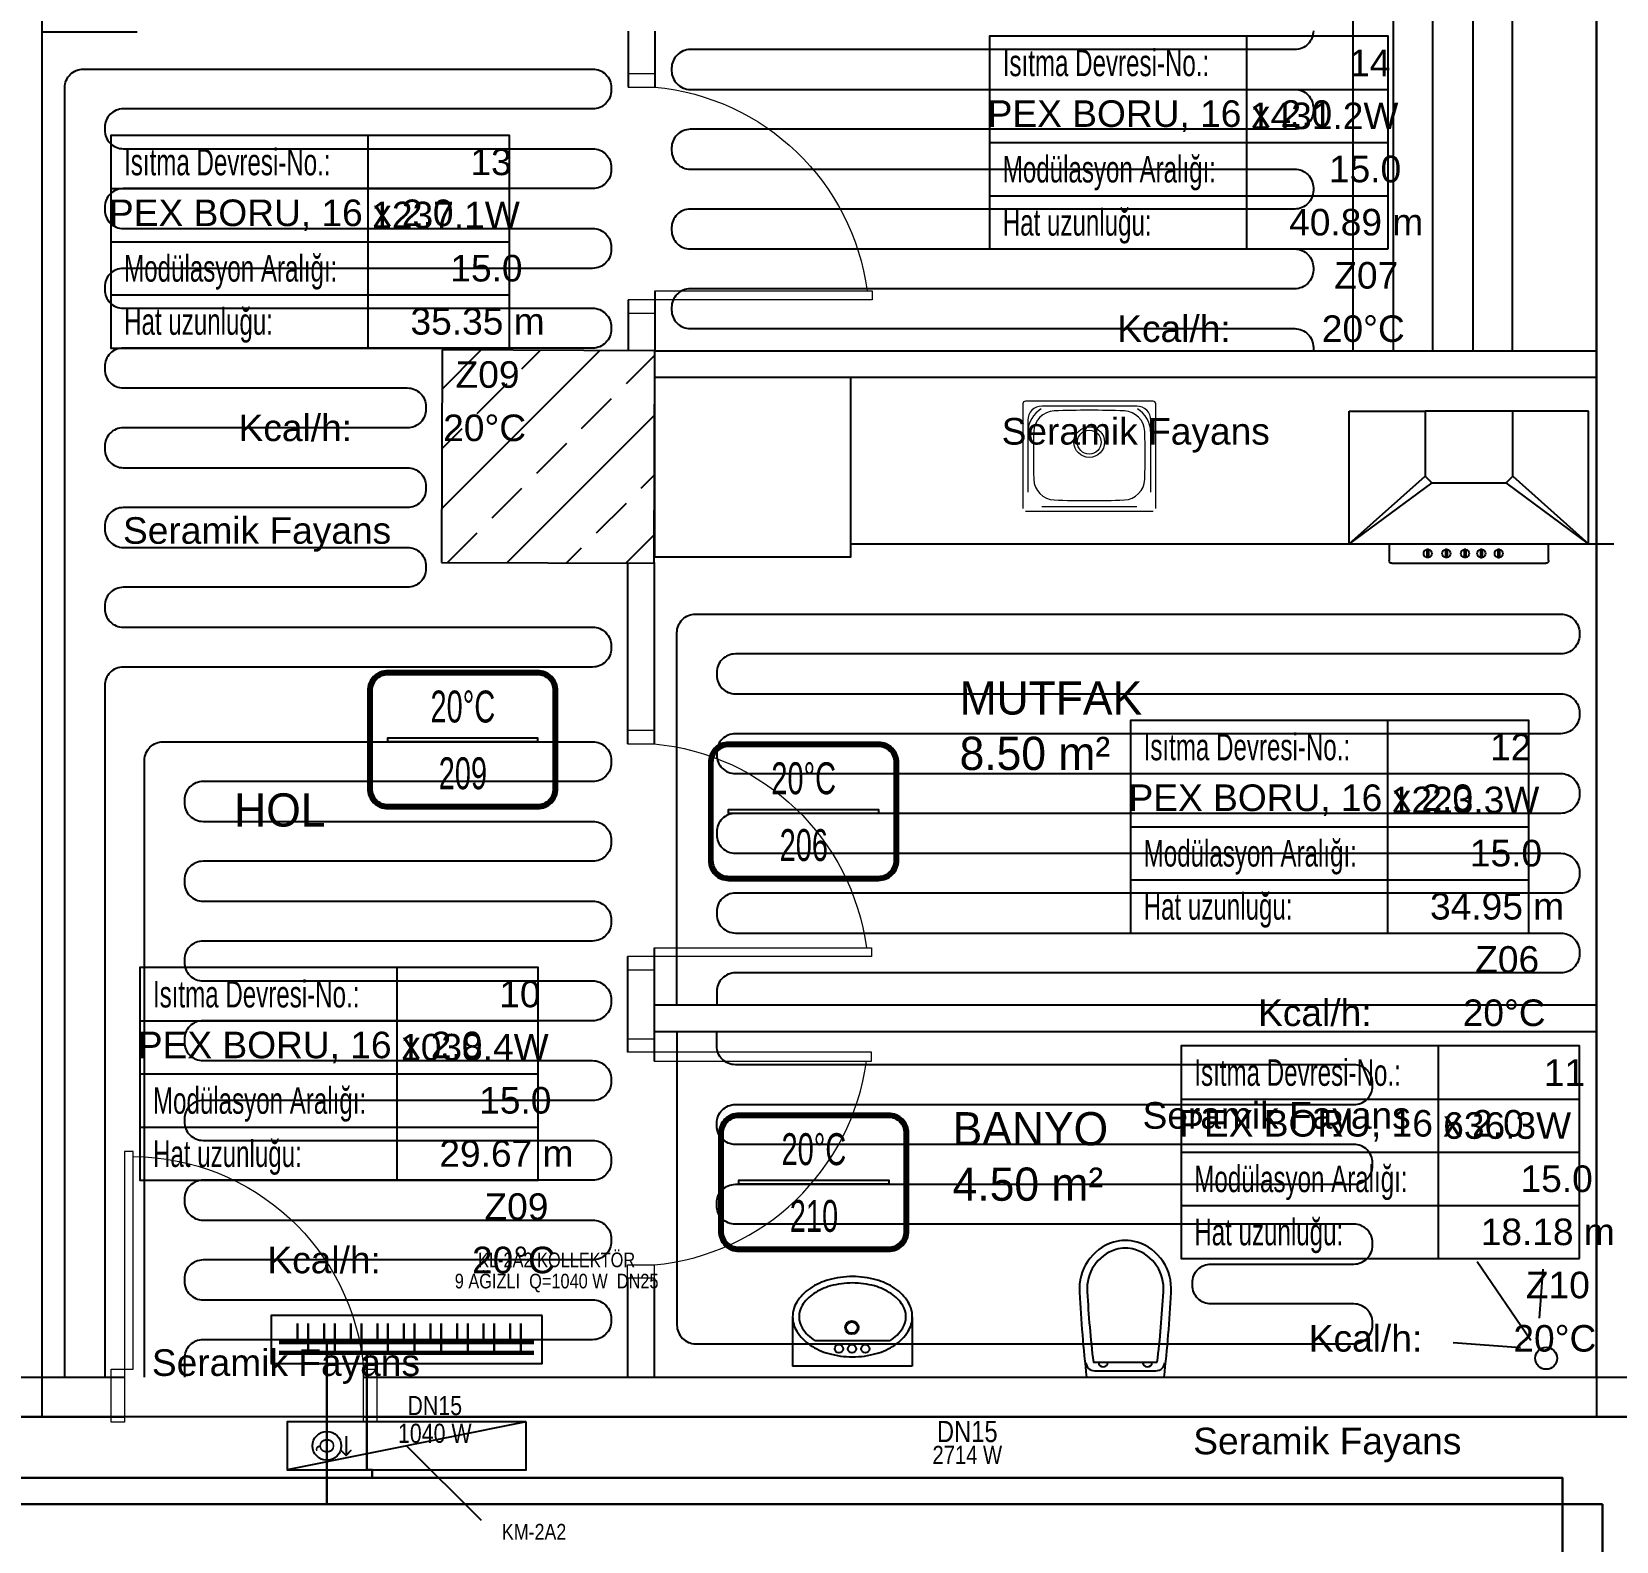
# Model space of a CAD drawing. Header units: centimetres. Extents: x 247996 to 315152, y -468471 to -440326.
# Drawn here: x 287683 to 288279, y -441789 to -441221 of the extents above; entities that cross this region are included whole.
import ezdxf
from ezdxf.enums import TextEntityAlignment as Align

# ---------------------------------------------------------------- set-up
doc = ezdxf.new("R2010")
doc.units = ezdxf.units.CM
doc.linetypes.add('ISITMA DONUS HATTI', pattern=[1.66, 1.57, -0.02, -0.07])
for name, color, linetype, lineweight in [('SCOTT-ARC_Tefriş1', 117, 'CONTINUOUS', 9), ('SCOTT-M_Kapi_Kesit', 171, 'CONTINUOUS', 20), ('SCOTT-MTY-ISITMA-CAP', 41, 'CONTINUOUS', 30), ('SCOTT-MTY-ISITMA-DONUS-BORU', 30, 'ISITMA DONUS HATTI', 30), ('SCOTT-MTY-ISITMA-GIDIS-BORU', 10, 'CONTINUOUS', 30)]:
    doc.layers.add(name, color=color, linetype=linetype, lineweight=lineweight)
for name, color, linetype in [('SCOTT-MKDU0', 50, 'CONTINUOUS'), ('SCOTT-MTY-ISIKAYBIMAHAL', 2, 'CONTINUOUS'), ('SCOTT-MTY-KALORIMETRE', 6, 'Continuous'), ('SCOTT-MTY-KOLLETÖR', 7, 'CONTINUOUS'), ('SCOTT-MTY-PEX-BORU', 1, 'CONTINUOUS'), ('SCOTT-MTY-RADYATÖR', 2, 'CONTINUOUS'), ('SCOTT-MTY-SAYAC', 3, 'Continuous'), ('SCOTT-MTY-VANA', 1, 'Continuous')]:
    doc.layers.add(name, color=color, linetype=linetype)
doc.styles.add('MTYCAPLT', font='arial.ttf')
doc.styles.add('ROTAS', font='arial.ttf')

# ---------------------------------------------------------------- blocks, each defined once
blk = doc.blocks.new('T-DOLAP')
blk.add_line((-45, -9), (45, 9))
blk.add_lwpolyline([(-45, -9), (45, -9), (45, 9), (-45, 9)], close=True)
blk = doc.blocks.new('T-KALORIMETRE')
for p, q in [((-10, 0), (-6, 0)), ((6, 0), (10, 0))]:
    blk.add_line(p, q)
blk.add_lwpolyline([(-4, 8), (4, 8), (2, 10), (4, 8), (2, 6)])
blk.add_circle((0, 0), 6)
at = {"style": 'ROTAS'}
blk.add_text('Q', height=6, dxfattribs=at).set_placement((0, 0), align=Align.MIDDLE_CENTER)
blk = doc.blocks.new('ocak+dav')
at = {"color": 251}
for p, q in [((15.02, 50), (15.02, 56.3)), ((16.02, 57.3), (74.02, 57.3)), ((75.02, 56.3), (75.02, 50))]:
    blk.add_line(p, q, dxfattribs=at)
at = {"color": 7}
for p, q in [((29.21, 54.62), (29.21, 55.14)), ((29.83, 55.14), (29.21, 55.14)), ((29.21, 52.05), (29.21, 54.62)), ((29.83, 54.62), (29.83, 55.13)), ((29.83, 52.05), (29.83, 54.62)), ((36.21, 54.62), (36.21, 55.14)), ((36.83, 55.14), (36.21, 55.14)), ((36.21, 52.05), (36.21, 54.62)), ((36.83, 54.62), (36.83, 55.13)), ((36.83, 52.05), (36.83, 54.62)), ((43.2, 54.62), (43.2, 55.14)), ((43.82, 55.14), (43.2, 55.14)), ((43.2, 52.05), (43.2, 54.62)), ((43.82, 54.62), (43.82, 55.14)), ((43.82, 52.05), (43.82, 54.62)), ((49.35, 54.62), (49.35, 55.14)), ((49.35, 55.14), (49.97, 55.14)), ((49.35, 52.05), (49.35, 54.62)), ((49.97, 54.62), (49.97, 55.14)), ((49.97, 52.05), (49.97, 54.62)), ((55.94, 54.62), (55.94, 55.14)), ((55.94, 55.14), (56.55, 55.14)), ((55.94, 52.05), (55.94, 54.62)), ((56.55, 54.62), (56.55, 55.14)), ((56.55, 52.05), (56.55, 54.62)), ((29.83, 52.05), (29.21, 52.05)), ((36.83, 52.05), (36.21, 52.05)), ((43.82, 52.05), (43.2, 52.05)), ((49.97, 52.05), (49.35, 52.05)), ((56.55, 52.05), (55.94, 52.05))]:
    blk.add_line(p, q, dxfattribs=at)
for p, q in [((0, 50), (28.5, 24.5)), ((31, 27), (0, 50)), ((0, 50), (90, 50)), ((0, 50), (0, 0)), ((90, 50), (59, 27)), ((61.5, 24.5), (90, 50)), ((90, 50), (90, 0)), ((0, 0), (28.5, 0)), ((90, 0), (61.5, 0))]:
    blk.add_line(p, q)
at = {"color": 251}
for centre, start, end in [((16.02, 56.3), 90, 180), ((74.02, 56.3), 0, 90)]:
    blk.add_arc(centre, 1, start, end, dxfattribs=at)
at = {"color": 7}
for centre, start, end in [((29.55, 53.61), 102.6235, 257.37669), ((29.55, 53.61), 280.57538, 79.46205), ((36.54, 53.61), 102.6235, 257.37669), ((36.54, 53.61), 280.57538, 79.46205), ((43.54, 53.61), 102.6235, 257.37669), ((43.54, 53.61), 280.57538, 79.46205), ((49.69, 53.61), 102.6235, 257.37669), ((49.69, 53.61), 280.57538, 79.46205), ((56.27, 53.61), 102.6235, 257.37669), ((56.27, 53.61), 280.57538, 79.46205)]:
    blk.add_arc(centre, 1.54, start, end, dxfattribs=at)
at = {"invisible_edges": 1}
for points in [[(61.5, 24.5), (28.5, 24.5), (31, 27), (59, 27)], [(28.5, 24.5), (61.5, 24.5), (61.5, 0), (28.5, 0)]]:
    blk.add_3dface(points, dxfattribs=at)
blk = doc.blocks.new('UIU')
at = {"layer": 'SCOTT-ARC_Tefriş1'}
for p, q in [((534349.41, 4471056.62), (534349.41, 4471096.04)), ((534350.41, 4471097.04), (534398.41, 4471097.04)), ((534356.56, 4471095.19), (534392.26, 4471095.19)), ((534399.41, 4471096.04), (534399.41, 4471056.62)), ((534351.26, 4471062.77), (534351.26, 4471089.89)), ((534397.56, 4471089.89), (534397.56, 4471062.77)), ((534398.41, 4471055.62), (534350.41, 4471055.62)), ((534392.26, 4471057.47), (534356.56, 4471057.47))]:
    blk.add_line(p, q, dxfattribs=at)
at = {"layer": 'SCOTT-ARC_Tefriş1', "extrusion": (0, 0, -1)}
for centre, major_axis, start_param, end_param in [((534350.41, 4471096.04), (0.707, 0.707), 3.926991, 5.497787), ((534356.56, 4471089.89), (-3.75, 3.75), 5.497787, 7.068583), ((534361.41, 4471085.38), (-7.14, 7.14), 5.524757, 6.541187), ((534361.53, 4471085.36), (-5.66, 5.66), 5.524757, 7.028844), ((534374.41, 4470761.37), (332.25, 0), 4.67265, 4.752129), ((534387.29, 4471085.36), (-5.66, 5.66), 0.825137, 2.329224), ((534392.26, 4471089.89), (3.75, 3.75), -0.785398, 0.785398), ((534387.41, 4471085.38), (7.14, 7.14), -0.258001, 0.758428), ((534398.41, 4471096.04), (0.707, 0.707), -0.785398, 0.785398), ((534685.66, 4471076.62), (-234.94, 234.94), 5.470817, 5.524757), ((534374.41, 4471081.62), (-4.07, 4.07), 3.926991, 10.210176), ((534374.41, 4471081.62), (-3.18, 3.18), 3.926991, 10.210176), ((534063.16, 4471076.62), (234.94, 234.94), 0.758428, 0.812368), ((534361.53, 4471067.88), (5.66, 5.66), 2.395934, 3.900021), ((534387.29, 4471067.88), (5.66, 5.66), 0.812368, 2.316455), ((534374.41, 4471391.87), (332.25, 0), 1.531058, 1.610536)]:
    blk.add_ellipse(centre, major_axis=major_axis, ratio=1, start_param=start_param, end_param=end_param, dxfattribs=at)
blk = doc.blocks.new('asudhsaudhsa')
at = {"layer": 'SCOTT-M_Kapi_Kesit'}
for points in [[(526319.08, 4501829.34), (526319.08, 4501834.34), (526329.08, 4501834.34), (526329.08, 4501829.34), (526319.08, 4501829.34)], [(526319.08, 4501744.34), (526319.08, 4501749.34), (526329.08, 4501749.34), (526329.08, 4501744.34), (526319.08, 4501744.34)]]:
    blk.add_lwpolyline(points, dxfattribs=at)
blk.add_lwpolyline([(526329.08, 4501829.34), (526329.08, 4501826.02), (526410.94, 4501826.02), (526410.94, 4501829.34)], close=True, dxfattribs=at)
blk.add_arc((526320.85, 4501837.9), 88.95, 275.30809, 352.32526, dxfattribs=at)
blk = doc.blocks.new('uhasduhsadu')
at = {"layer": 'SCOTT-M_Kapi_Kesit'}
blk.add_lwpolyline([(684335.93, 4531169.33), (684332.62, 4531169.33), (684332.62, 4531251.2), (684335.93, 4531251.2)], close=True, dxfattribs=at)
for points in [[(684240.93, 4531149.33), (684245.93, 4531149.33), (684245.93, 4531169.33), (684240.93, 4531169.33), (684240.93, 4531149.33)], [(684335.93, 4531149.33), (684340.93, 4531149.33), (684340.93, 4531169.33), (684335.93, 4531169.33), (684335.93, 4531149.33)]]:
    blk.add_lwpolyline(points, dxfattribs=at)
blk.add_arc((684333.18, 4531161.67), 87.59, 90.36866, 174.98091, dxfattribs=at)
blk = doc.blocks.new('MTY-RADYATOR MAHAL0')
at = {"layer": 'SCOTT-MTY-ISIKAYBIMAHAL', "color": 2}
for points in [[(-35.71, 18.44), (-35.71, -18.44, 0.414214), (-28.21, -25.94), (28.21, -25.94, 0.414214), (35.71, -18.44), (35.71, 18.44, 0.414214), (28.21, 25.94), (-28.21, 25.94, 0.414214)], [(-34.21, 18.44), (-34.21, -18.44, 0.414214), (-28.21, -24.44), (28.21, -24.44, 0.414214), (34.21, -18.44), (34.21, 18.44, 0.414214), (28.21, 24.44), (-28.21, 24.44, 0.414214)]]:
    blk.add_lwpolyline(points, format="xyb", close=True, dxfattribs=at)
at = {"layer": 'SCOTT-MTY-ISIKAYBIMAHAL', "color": 4}
for points in [[(-35.21, 18.44), (-35.21, -18.44, 0.414214), (-28.21, -25.44), (28.21, -25.44, 0.414214), (35.21, -18.44), (35.21, 18.44, 0.414214), (28.21, 25.44), (-28.21, 25.44, 0.414214)], [(-34.71, 18.44), (-34.71, -18.44, 0.414214), (-28.21, -24.94), (28.21, -24.94, 0.414214), (34.71, -18.44), (34.71, 18.44, 0.414214), (28.21, 24.94), (-28.21, 24.94, 0.414214)]]:
    blk.add_lwpolyline(points, format="xyb", close=True, dxfattribs=at)
at = {"layer": 'SCOTT-MTY-ISIKAYBIMAHAL', "color": 2}
blk.add_lwpolyline([(-28.21, 0.75), (28.21, 0.75), (28.21, -0.75), (-28.21, -0.75)], close=True, dxfattribs=at)
at = {"layer": 'SCOTT-MTY-ISIKAYBIMAHAL', "color": 1, "style": 'MTYCAPLT', "width": 0.65}
for tag, p in [('MAHAL_001', (-14.86, 29.85)), ('NO_001', (-8.34, 6.72))]:
    blk.add_attdef(tag, p, '', height=12, rotation=359.99998, dxfattribs=at)
at = {"layer": 'SCOTT-MTY-ISIKAYBIMAHAL', "color": 4, "style": 'MTYCAPLT', "width": 0.65}
for tag, p in [('DERECE_001', (-22.83, -18.47)), ('ISIKAYBI_001', (-22.73, -41.1))]:
    blk.add_attdef(tag, p, '', height=12, rotation=359.99998, dxfattribs=at)
blk.add_attdef('ALAN', text='', height=12, rotation=359.99998, dxfattribs=at).set_placement((0, -50), align=Align.MIDDLE_CENTER)
blk = doc.blocks.new('MTY-ETIKET')
at = {"layer": 'SCOTT-MTY-RADYATÖR'}
for p, q in [((2.687, 0), (2.687, 8)), ((-7, 6), (8, 6)), ((-7, 4), (8, 4)), ((-7, 2), (8, 2))]:
    blk.add_line(p, q, dxfattribs=at)
blk.add_lwpolyline([(8, 0), (8, 8), (-7, 8), (-7, 0)], close=True, dxfattribs=at)
at = {"layer": 'SCOTT-MTY-RADYATÖR', "style": 'MTYCAPLT', "width": 0.65}
for s, p in [('Isıtma Devresi-No.:', (-6.5, 7)), ('Modülasyon Aralığı:', (-6.5, 3)), ('Hat uzunluğu:', (-6.5, 1))]:
    blk.add_text(s, height=1, rotation=359.99998, dxfattribs=at).set_placement(p, align=Align.MIDDLE_LEFT)
for tag, p in [('NO1_001', (5.8, 6.5)), ('AR_001', (6.25, 2.5)), ('UZ_001', (6.312, 0.509))]:
    blk.add_attdef(tag, p, '', height=1, rotation=359.99998, dxfattribs=at)
at = {"layer": 'SCOTT-MTY-RADYATÖR', "color": 2, "style": 'MTYCAPLT', "width": 0.65}
for tag, p in [('BORU_001', (-7.069, 4.59)), ('YER_001', (2.898, 4.5))]:
    blk.add_attdef(tag, p, '', height=1, dxfattribs=at)

msp = doc.modelspace()

# ---------------------------------------------------------------- linework, layer by layer
at = {"layer": 'SCOTT-MKDU0', "color": 8, "ltscale": 0.03}
for p, q in [((287686.75, -440525.24), (287686.75, -441742.11)), ((287686.75, -440525.29), (287686.75, -441742.11)), ((287686.75, -440525.29), (287686.75, -441727.11)), ((288271.75, -440527.29), (288271.75, -441742.11)), ((288271.75, -441727.11), (288271.75, -440527.29)), ((288271.75, -440527.34), (288271.75, -441742.11)), ((287686.75, -441220.98), (287722.58, -441220.98)), ((287907.38, -441220.75), (287907.38, -441241.83)), ((287917.38, -441220.75), (287917.38, -441241.83)), ((287907.38, -441321.83), (287907.38, -441340.75)), ((287917.38, -441318.51), (287917.38, -441340.75)), ((287837.38, -441340.7), (287837.11, -441420.7)), ((287837.18, -441400.46), (287896.73, -441340.91)), ((287837.33, -441355.4), (287851.98, -441340.75)), ((287917.38, -441340.98), (287837.38, -441340.7)), ((287867.41, -441347.78), (287874.35, -441340.83)), ((287917.11, -441420.98), (287917.38, -441340.98)), ((287917.38, -441340.98), (288271.75, -441340.98)), ((287906.7, -441353.39), (287917.37, -441342.71)), ((287917.38, -441350.98), (288271.75, -441350.98)), ((287850.57, -441364.61), (287861.8, -441353.39)), ((287889.86, -441370.23), (287901.08, -441359)), ((287837.25, -441377.93), (287844.96, -441370.23)), ((287861.75, -441420.79), (287917.3, -441365.24)), ((287873.02, -441387.06), (287884.25, -441375.84)), ((287912.31, -441392.68), (287917.22, -441387.77)), ((287856.18, -441403.9), (287867.41, -441392.68)), ((287895.47, -441409.52), (287906.7, -441398.29)), ((287839.37, -441420.71), (287850.57, -441409.52)), ((287906.5, -441420.94), (287917.14, -441410.29)), ((287884.12, -441420.86), (287889.86, -441415.13)), ((287917.11, -441413.66), (287917.38, -441413.66)), ((287917.11, -441413.66), (287917.38, -441413.66)), ((287991, -441413.66), (288278.26, -441413.66)), ((287991, -441413.66), (288278.26, -441413.66)), ((287837.11, -441420.7), (287917.11, -441420.98)), ((287907.11, -441420.7), (287907.11, -441488.91)), ((287917.11, -441420.7), (287917.11, -441488.91)), ((287917.11, -441565.59), (287917.11, -441608.23)), ((287907.11, -441568.91), (287907.11, -441604.92)), ((287917.11, -441587.11), (288271.75, -441587.11)), ((287917.11, -441597.11), (288271.75, -441597.11)), ((288247.11, -441713.36), (288226.9, -441683.79)), ((288250.36, -441704.94), (288251.78, -441686.57)), ((287907.11, -441689.92), (287907.11, -441727.11)), ((287917.11, -441689.92), (287917.11, -441727.11)), ((287969.29, -441704.42), (287969.29, -441723.07)), ((288014.32, -441704.42), (288014.32, -441723.07)), ((288005.86, -441713.44), (287977.75, -441713.44)), ((288243.22, -441716.15), (288217.85, -441714.19)), ((287640.69, -441727.11), (287717.82, -441727.11)), ((287686.75, -441727.11), (287717.82, -441727.11)), ((287807.82, -441727.11), (288651.4, -441727.11)), ((287807.82, -441727.11), (288271.75, -441727.11)), ((288014.32, -441723.07), (287969.29, -441723.07)), ((288641.4, -441742.11), (287086.96, -441742.11)), ((287640.69, -441742.11), (287717.82, -441742.11)), ((287807.82, -441742.11), (288651.4, -441742.11))]:
    msp.add_line(p, q, dxfattribs=at)
msp.add_lwpolyline([(287917.38, -441350.98), (287991, -441350.98), (287991, -441418.66), (287917.38, -441418.66)], close=True, dxfattribs=at)
for points in [[(288109.07, -441727.11, 0.01664), (288111.68, -441695.28, 0.351622), (288098.9, -441676.36, 0.068714), (288094.47, -441675.75, 0.068714), (288090.05, -441676.36, 0.351622), (288077.27, -441695.28, 0.01664), (288079.88, -441727.11)], [(288106.49, -441721.55, 0.016866), (288108.81, -441695.09, 0.351778), (288098.08, -441679.13, 0.068022), (288094.47, -441678.63, 0.068022), (288090.87, -441679.13, 0.351778), (288080.14, -441695.09, 0.016866), (288082.45, -441721.55)]]:
    msp.add_lwpolyline(points, format="xyb", close=True, dxfattribs=at)
msp.add_lwpolyline([(288079.6, -441721.67, 0.389191), (288082.95, -441724.74), (288094.47, -441724.74), (288106, -441724.74, 0.389191), (288109.34, -441721.67, 0.389191)], format="xyb", dxfattribs=at)
for centre, radius in [((287991.56, -441708.53), 2.52), ((287991.56, -441708.53), 2.12), ((287986.69, -441716.47), 1.56), ((287991.61, -441716.47), 1.56), ((287996.65, -441716.47), 1.56), ((288252.86, -441720.06, 51), 4.14)]:
    msp.add_circle(centre, radius, dxfattribs=at)
for centre, radius, start, end in [((287989.29, -441713.75), 24.08, 105.51757, 123.83466), ((287989.29, -441713.75), 21.68, 105.51757, 123.83466), ((287991.8, -441722.8), 33.47, 90, 105.51757), ((287991.8, -441722.8), 31.07, 90, 105.51757), ((287991.8, -441722.8), 33.47, 74.48243, 90), ((287991.8, -441722.8), 31.07, 74.48243, 90), ((287994.32, -441713.75), 21.68, 56.16534, 74.48243), ((287994.32, -441713.75), 24.08, 56.16534, 74.48243), ((287979.62, -441704.42), 10.33, 148.28659, 180), ((287985.46, -441708.03), 17.19, 123.83466, 148.28659), ((287985.46, -441708.03), 14.8, 123.83466, 148.28659), ((287998.15, -441708.03), 14.8, 31.71341, 56.16534), ((287998.15, -441708.03), 17.19, 31.71341, 56.16534), ((288003.99, -441704.42), 10.33, 0, 31.71341), ((287979.62, -441704.42), 10.33, 180, 211.71341), ((287979.62, -441704.42), 7.93, 148.28659, 180), ((287979.62, -441704.42), 7.93, 180, 211.71341), ((288003.99, -441704.42), 7.93, 0, 31.71341), ((288003.99, -441704.42), 7.93, 328.28659, 0), ((288003.99, -441704.42), 10.33, 328.28659, 0), ((287985.46, -441700.81), 17.19, 211.71341, 236.16534), ((287985.46, -441700.81), 14.8, 211.71341, 238.62326), ((287998.15, -441700.81), 14.8, 301.37674, 328.28659), ((287998.15, -441700.81), 17.19, 303.83466, 328.28659), ((287989.29, -441695.09), 24.08, 236.16534, 254.48243), ((287994.32, -441695.09), 24.08, 285.51757, 303.83466), ((287991.8, -441686.04), 33.47, 254.48243, 270), ((287991.8, -441686.04), 33.47, 270, 285.51757), ((288086.17, -441721.55), 1.78, 180, 0), ((288102.78, -441721.55), 1.78, 180, 0)]:
    msp.add_arc(centre, radius, start, end, dxfattribs=at)
at = {"layer": 'SCOTT-MTY-ISITMA-DONUS-BORU'}
for points in [[(287783, -441707), (287783, -441714)], [(287793, -441707), (287793, -441714)], [(287803, -441707), (287803, -441714)], [(287813, -441707), (287813, -441714)], [(287823, -441707), (287823, -441714)], [(287833, -441707), (287833, -441714)], [(287843, -441707), (287843, -441714)], [(287853, -441707), (287853, -441714)], [(287863, -441707), (287863, -441714)], [(287794, -441744), (287794, -441714)], [(287794, -441762), (287794, -441744)], [(287794, -441775), (287794, -441762)], [(287564, -441775), (287794, -441775)], [(287794, -441775), (288274, -441775), (288274, -441860)]]:
    msp.add_lwpolyline(points, dxfattribs=at)
at = {"layer": 'SCOTT-MTY-ISITMA-DONUS-BORU', "const_width": 1.6}
msp.add_lwpolyline([(287872, -441714), (287776, -441714)], dxfattribs=at)
at = {"layer": 'SCOTT-MTY-ISITMA-GIDIS-BORU'}
for points in [[(287787, -441707), (287787, -441718)], [(287797, -441707), (287797, -441718)], [(287807, -441707), (287807, -441718)], [(287817, -441707), (287817, -441718)], [(287827, -441707), (287827, -441718)], [(287837, -441707), (287837, -441718)], [(287847, -441707), (287847, -441718)], [(287857, -441707), (287857, -441718)], [(287867, -441707), (287867, -441718)], [(287809, -441744), (287809, -441718)], [(287809, -441762), (287809, -441744)], [(287811, -441765), (287811, -441762), (287809, -441762)], [(287521, -441765), (287811, -441765)], [(287811, -441765), (288259, -441765), (288259, -441870)]]:
    msp.add_lwpolyline(points, dxfattribs=at)
at = {"layer": 'SCOTT-MTY-ISITMA-GIDIS-BORU', "const_width": 1.6}
msp.add_lwpolyline([(287872, -441718), (287776, -441718)], dxfattribs=at)
at = {"layer": 'SCOTT-MTY-KALORIMETRE'}
msp.add_line((287824, -441753), (287852, -441781), dxfattribs=at)
at = {"layer": 'SCOTT-MTY-KOLLETÖR'}
msp.add_lwpolyline([(287875, -441704), (287773, -441704), (287773, -441722), (287875, -441722)], close=True, dxfattribs=at)
at = {"layer": 'SCOTT-MTY-PEX-BORU'}
for points in [[(288240.24, -441340.98), (288240.24, -440541.58, 0.414214)], [(288210.24, -441340.98), (288210.24, -440813.14, 0.414214)], [(288180.24, -441340.98), (288180.24, -441084.7, 0.414214)], [(288165.24, -441220.7, -0.414214), (288158.24, -441227.7), (287930.74, -441227.7, 0.414214), (287923.74, -441234.7), (287923.74, -441235.7, 0.414214), (287930.74, -441242.7), (288158.24, -441242.7, -0.414214), (288165.24, -441249.7), (288165.24, -441250.7, -0.414214), (288158.24, -441257.7), (287930.74, -441257.7, 0.414214), (287923.74, -441264.7), (287923.74, -441265.7, 0.414214), (287930.74, -441272.7), (288158.24, -441272.7, -0.414214), (288165.24, -441279.7), (288165.24, -441280.7, -0.414214), (288158.24, -441287.7), (287930.74, -441287.7, 0.414214), (287923.74, -441294.7), (287923.74, -441295.7, 0.414214), (287930.74, -441302.7), (288158.24, -441302.7, -0.414214), (288165.24, -441309.7), (288165.24, -441310.7, -0.414214), (288158.24, -441317.7), (287930.74, -441317.7, 0.414214), (287923.74, -441324.7), (287923.74, -441325.7, 0.414214), (287930.74, -441332.7), (288158.24, -441332.7, -0.414214), (288165.24, -441339.7), (288165.24, -441340.98)], [(287695.38, -441727.11), (287695.38, -441242.01, -0.414214), (287702.38, -441235.01), (287894, -441235.01, -0.414214), (287901, -441242.01), (287901, -441243.01, -0.414214), (287894, -441250.01), (287717.38, -441250.01, 0.414214), (287710.38, -441257.01), (287710.38, -441258.01, 0.414214), (287717.38, -441265.01), (287894, -441265.01, -0.414214), (287901, -441272.01), (287901, -441273.01, -0.414214), (287894, -441280.01), (287717.38, -441280.01, 0.414214), (287710.38, -441287.01), (287710.38, -441288.01, 0.414214), (287717.38, -441295.01), (287894, -441295.01, -0.414214), (287901, -441302.01), (287901, -441303.01, -0.414214), (287894, -441310.01), (287717.38, -441310.01, 0.414214), (287710.38, -441317.01), (287710.38, -441318.01, 0.414214), (287717.38, -441325.01), (287894, -441325.01, -0.414214), (287901, -441332.01), (287901, -441333.01, -0.414214), (287894, -441340.01), (287717.38, -441340.01, 0.414214), (287710.38, -441347.01), (287710.38, -441348.01, 0.414214), (287717.38, -441355.01), (287824.27, -441355.01, -0.414214), (287831.27, -441362.01), (287831.27, -441363.01, -0.414214), (287824.27, -441370.01), (287717.38, -441370.01, 0.414214), (287710.38, -441377.01), (287710.38, -441378.01, 0.414214), (287717.38, -441385.01), (287824.27, -441385.01, -0.414214), (287831.27, -441392.01), (287831.27, -441393.01, -0.414214), (287824.27, -441400.01), (287717.38, -441400.01, 0.414214), (287710.38, -441407.01), (287710.38, -441408.01, 0.414214), (287717.38, -441415.01), (287824.27, -441415.01, -0.414214), (287831.27, -441422.01), (287831.27, -441423.01, -0.414214), (287824.27, -441430.01), (287717.38, -441430.01, 0.414214), (287710.38, -441437.01), (287710.38, -441438.01, 0.414214), (287717.38, -441445.01), (287894, -441445.01, -0.414214), (287901, -441452.01), (287901, -441453.01, -0.414214), (287894, -441460.01), (287717.38, -441460.01, 0.414214), (287710.38, -441467.01), (287710.38, -441727.11)], [(287925.73, -441586.91), (287925.73, -441447.07, -0.414214), (287932.73, -441440.07), (288258.38, -441440.07, -0.414214), (288265.38, -441447.07), (288265.38, -441448.07, -0.414214), (288258.38, -441455.07), (287947.73, -441455.07, 0.414214), (287940.73, -441462.07), (287940.73, -441463.07, 0.414214), (287947.73, -441470.07), (288258.38, -441470.07, -0.414214), (288265.38, -441477.07), (288265.38, -441478.07, -0.414214), (288258.38, -441485.07), (287947.73, -441485.07, 0.414214), (287940.73, -441492.07), (287940.73, -441493.07, 0.414214), (287947.73, -441500.07), (288258.38, -441500.07, -0.414214), (288265.38, -441507.07), (288265.38, -441508.07, -0.414214), (288258.38, -441515.07), (287947.73, -441515.07, 0.414214), (287940.73, -441522.07), (287940.73, -441523.07, 0.414214), (287947.73, -441530.07), (288258.38, -441530.07, -0.414214), (288265.38, -441537.07), (288265.38, -441538.07, -0.414214), (288258.38, -441545.07), (287947.73, -441545.07, 0.414214), (287940.73, -441552.07), (287940.73, -441553.07, 0.414214), (287947.73, -441560.07), (288258.38, -441560.07, -0.414214), (288265.38, -441567.07), (288265.38, -441568.07, -0.414214), (288258.38, -441575.07), (287947.73, -441575.07, 0.414214), (287940.73, -441582.07), (287940.73, -441586.91)], [(287725.38, -441727.11), (287725.38, -441495.08, -0.414214), (287732.38, -441488.08), (287894, -441488.08, -0.414214), (287901, -441495.08), (287901, -441496.08, -0.414214), (287894, -441503.08), (287747.38, -441503.08, 0.414214), (287740.38, -441510.08), (287740.38, -441511.08, 0.414214), (287747.38, -441518.08), (287894, -441518.08, -0.414214), (287901, -441525.08), (287901, -441526.08, -0.414214), (287894, -441533.08), (287747.38, -441533.08, 0.414214), (287740.38, -441540.08), (287740.38, -441541.08, 0.414214), (287747.38, -441548.08), (287894, -441548.08, -0.414214), (287901, -441555.08), (287901, -441556.08, -0.414214), (287894, -441563.08), (287747.38, -441563.08, 0.414214), (287740.38, -441570.08), (287740.38, -441571.08, 0.414214), (287747.38, -441578.08), (287894, -441578.08, -0.414214), (287901, -441585.08), (287901, -441586.08, -0.414214), (287894, -441593.08), (287747.38, -441593.08, 0.414214), (287740.38, -441600.08), (287740.38, -441601.08, 0.414214), (287747.38, -441608.08), (287894, -441608.08, -0.414214), (287901, -441615.08), (287901, -441616.08, -0.414214), (287894, -441623.08), (287747.38, -441623.08, 0.414214), (287740.38, -441630.08), (287740.38, -441631.08, 0.414214), (287747.38, -441638.08), (287894, -441638.08, -0.414214), (287901, -441645.08), (287901, -441646.08, -0.414214), (287894, -441653.08), (287747.38, -441653.08, 0.414214), (287740.38, -441660.08), (287740.38, -441661.08, 0.414214), (287747.38, -441668.08), (287894, -441668.08, -0.414214), (287901, -441675.08), (287901, -441676.08, -0.414214), (287894, -441683.08), (287747.38, -441683.08, 0.414214), (287740.38, -441690.08), (287740.38, -441691.08, 0.414214), (287747.38, -441698.08), (287894, -441698.08, -0.414214), (287901, -441705.08), (287901, -441706.08, -0.414214), (287894, -441713.08), (287747.38, -441713.08, 0.414214), (287740.38, -441720.08), (287740.38, -441727.11)], [(287925.73, -441597.11), (287925.73, -441707.61, 0.414214), (287932.73, -441714.61), (288180.5, -441714.61, 0.414214), (288187.5, -441707.61), (288187.5, -441706.61, 0.414214), (288180.5, -441699.61), (288126.74, -441699.61, -0.414214), (288119.74, -441692.61), (288119.74, -441691.61, -0.414214), (288126.74, -441684.61), (288180.5, -441684.61, 0.414214), (288187.5, -441677.61), (288187.5, -441676.61, 0.414214), (288180.5, -441669.61), (287947.73, -441669.61, -0.414214), (287940.73, -441662.61), (287940.73, -441661.61, -0.414214), (287947.73, -441654.61), (288180.5, -441654.61, 0.414214), (288187.5, -441647.61), (288187.5, -441646.61, 0.414214), (288180.5, -441639.61), (287947.73, -441639.61, -0.414214), (287940.73, -441632.61), (287940.73, -441631.61, -0.414214), (287947.73, -441624.61), (288180.5, -441624.61, 0.414214), (288187.5, -441617.61), (288187.5, -441616.61, 0.414214), (288180.5, -441609.61), (287947.73, -441609.61, -0.414214), (287940.73, -441602.61), (287940.73, -441597.11)]]:
    msp.add_lwpolyline(points, format="xyb", dxfattribs=at)
for points in [[(288225.24, -440796.58), (288225.24, -441340.98)], [(288195.24, -441068.14), (288195.24, -441340.98)]]:
    msp.add_lwpolyline(points, dxfattribs=at)

# ---------------------------------------------------------------- block references
at = {"layer": 'SCOTT-MKDU0', "color": 8, "ltscale": 0.03, "xscale": -1, "rotation": 180}
for name, p in [('asudhsaudhsa', (-238411.7, 4060507.51)), ('ocak+dav', (288178.77, -441363.68)), ('asudhsaudhsa', (-238411.97, 4060260.43))]:
    msp.add_blockref(name, p, dxfattribs=at)
at = {"layer": 'SCOTT-MKDU0', "color": 8, "ltscale": 0.03, "xscale": -1}
for name, p in [('UIU', (822455.33, -4912457.02)), ('uhasduhsadu', (972053.75, -4972893.45)), ('uhasduhsadu', (972053.75, -4972893.45)), ('uhasduhsadu', (972053.75, -4972893.45))]:
    msp.add_blockref(name, p, dxfattribs=at)
at = {"layer": 'SCOTT-MKDU0', "color": 8, "ltscale": 0.03}
msp.add_blockref('asudhsaudhsa', (-238411.97, -4943434.26), dxfattribs=at)
at = {"layer": 'SCOTT-MTY-KALORIMETRE', "xscale": 0.9, "yscale": 0.9, "rotation": 270}
msp.add_blockref('T-KALORIMETRE', (287794, -441753), dxfattribs=at)
at = {"layer": 'SCOTT-MTY-SAYAC', "rotation": 180}
msp.add_blockref('T-DOLAP', (287824, -441753), dxfattribs=at)
at = {"layer": 'SCOTT-MTY-VANA'}
ref = msp.add_blockref('MTY-ETIKET', (288113.35, -441302.7), dxfattribs=dict(at, xscale=10, yscale=10))
ref.add_attrib('UZ_001', '40.89 m', (288156.13, -441297.63), dxfattribs={"layer": 'SCOTT-MTY-RADYATÖR', "height": 10, "rotation": 359.99998, "style": 'MTYCAPLT'})
ref.add_attrib('AR_001', '15.0', (288171.11, -441277.63), dxfattribs={"layer": 'SCOTT-MTY-RADYATÖR', "height": 10, "rotation": 359.99998, "style": 'MTYCAPLT'})
ref.add_attrib('NO1_001', '14', (288178.69, -441237.72), dxfattribs={"layer": 'SCOTT-MTY-RADYATÖR', "height": 10, "rotation": 359.99998, "style": 'MTYCAPLT'})
ref.add_attrib('BORU_001', 'PEX BORU, 16 x 2.0', (288042.66, -441256.8), dxfattribs={"layer": 'SCOTT-MTY-RADYATÖR', "height": 10, "style": 'MTYCAPLT'})
ref.add_attrib('NO_001', 'Z07', (288173.12, -441317.63), dxfattribs={"layer": 'SCOTT-MTY-RADYATÖR', "height": 10, "style": 'MTYCAPLT'})
ref.add_attrib('DERECE_001', '20%%DC', (288168.42, -441337.7), dxfattribs={"layer": 'SCOTT-MTY-RADYATÖR', "height": 10, "style": 'MTYCAPLT'})
ref.add_attrib('KCAL/H:_001', 'Kcal/h:', (288091.43, -441337.7), dxfattribs={"layer": 'SCOTT-MTY-RADYATÖR', "height": 10, "style": 'MTYCAPLT'})
ref.add_attrib('MALZEMECINSI_001', 'Seramik Fayans', (288047.94, -441376.31), dxfattribs={"layer": 'SCOTT-MTY-RADYATÖR', "height": 10, "style": 'MTYCAPLT'})
ref.add_attrib('YER_001', '1431.2W', (288141.36, -441257.63), dxfattribs={"layer": 'SCOTT-MTY-RADYATÖR', "height": 10, "style": 'MTYCAPLT'})
ref = msp.add_blockref('MTY-ETIKET', (287782.69, -441340.01), dxfattribs=dict(at, xscale=10, yscale=10))
ref.add_attrib('UZ_001', '35.35 m', (287825.47, -441334.94), dxfattribs={"layer": 'SCOTT-MTY-RADYATÖR', "height": 10, "rotation": 359.99998, "style": 'MTYCAPLT'})
ref.add_attrib('AR_001', '15.0', (287840.45, -441314.95), dxfattribs={"layer": 'SCOTT-MTY-RADYATÖR', "height": 10, "rotation": 359.99998, "style": 'MTYCAPLT'})
ref.add_attrib('NO1_001', '13', (287848, -441274.94), dxfattribs={"layer": 'SCOTT-MTY-RADYATÖR', "height": 10, "rotation": 359.99998, "style": 'MTYCAPLT'})
ref.add_attrib('BORU_001', 'PEX BORU, 16 x 2.0', (287712, -441294.11), dxfattribs={"layer": 'SCOTT-MTY-RADYATÖR', "height": 10, "style": 'MTYCAPLT'})
ref.add_attrib('NO_001', 'Z09', (287842.44, -441354.95), dxfattribs={"layer": 'SCOTT-MTY-RADYATÖR', "height": 10, "style": 'MTYCAPLT'})
ref.add_attrib('DERECE_001', '20%%DC', (287837.76, -441375.01), dxfattribs={"layer": 'SCOTT-MTY-RADYATÖR', "height": 10, "style": 'MTYCAPLT'})
ref.add_attrib('KCAL/H:_001', 'Kcal/h:', (287760.76, -441375.01), dxfattribs={"layer": 'SCOTT-MTY-RADYATÖR', "height": 10, "style": 'MTYCAPLT'})
ref.add_attrib('MALZEMECINSI_001', 'Seramik Fayans', (287717.28, -441413.63), dxfattribs={"layer": 'SCOTT-MTY-RADYATÖR', "height": 10, "style": 'MTYCAPLT'})
ref.add_attrib('YER_001', '1237.1W', (287810.7, -441294.94), dxfattribs={"layer": 'SCOTT-MTY-RADYATÖR', "height": 10, "style": 'MTYCAPLT'})
ref = msp.add_blockref('MTY-RADYATOR MAHAL0', (287845.11, -441487.33), dxfattribs=dict(at, rotation=180))
ref.add_attrib('DERECE_001', '20%%DC', (287833, -441480.86), dxfattribs={"layer": 'SCOTT-MTY-ISIKAYBIMAHAL', "color": 4, "height": 12, "rotation": 359.99998, "style": 'MTYCAPLT', "width": 0.65})
ref.add_attrib('NO_001', '209', (287836.1, -441505.97), dxfattribs={"layer": 'SCOTT-MTY-ISIKAYBIMAHAL', "color": 1, "height": 12, "rotation": 359.99998, "style": 'MTYCAPLT', "width": 0.65})
ref = msp.add_blockref('MTY-ETIKET', (288166.38, -441560.07), dxfattribs=dict(at, xscale=10, yscale=10))
ref.add_attrib('UZ_001', '34.95 m', (288209.15, -441555), dxfattribs={"layer": 'SCOTT-MTY-RADYATÖR', "height": 10, "rotation": 359.99998, "style": 'MTYCAPLT'})
ref.add_attrib('AR_001', '15.0', (288224.14, -441535.01), dxfattribs={"layer": 'SCOTT-MTY-RADYATÖR', "height": 10, "rotation": 359.99998, "style": 'MTYCAPLT'})
ref.add_attrib('NO1_001', '12', (288231.75, -441495.09), dxfattribs={"layer": 'SCOTT-MTY-RADYATÖR', "height": 10, "rotation": 359.99998, "style": 'MTYCAPLT'})
ref.add_attrib('BORU_001', 'PEX BORU, 16 x 2.0', (288095.68, -441514.17), dxfattribs={"layer": 'SCOTT-MTY-RADYATÖR', "height": 10, "style": 'MTYCAPLT'})
ref.add_attrib('NO_001', 'Z06', (288226.15, -441575.01), dxfattribs={"layer": 'SCOTT-MTY-RADYATÖR', "height": 10, "style": 'MTYCAPLT'})
ref.add_attrib('DERECE_001', '20%%DC', (288221.45, -441595.07), dxfattribs={"layer": 'SCOTT-MTY-RADYATÖR', "height": 10, "style": 'MTYCAPLT'})
ref.add_attrib('KCAL/H:_001', 'Kcal/h:', (288144.45, -441595.07), dxfattribs={"layer": 'SCOTT-MTY-RADYATÖR', "height": 10, "style": 'MTYCAPLT'})
ref.add_attrib('MALZEMECINSI_001', 'Seramik Fayans', (288100.97, -441633.69), dxfattribs={"layer": 'SCOTT-MTY-RADYATÖR', "height": 10, "style": 'MTYCAPLT'})
ref.add_attrib('YER_001', '1223.3W', (288194.39, -441515), dxfattribs={"layer": 'SCOTT-MTY-RADYATÖR', "height": 10, "style": 'MTYCAPLT'})
ref = msp.add_blockref('MTY-RADYATOR MAHAL0', (287973.39, -441514.32), dxfattribs=dict(at, rotation=180))
ref.add_attrib('DERECE_001', '20%%DC', (287961.27, -441507.85), dxfattribs={"layer": 'SCOTT-MTY-ISIKAYBIMAHAL', "color": 4, "height": 12, "rotation": 359.99998, "style": 'MTYCAPLT', "width": 0.65})
ref.add_attrib('NO_001', '206', (287964.39, -441532.97), dxfattribs={"layer": 'SCOTT-MTY-ISIKAYBIMAHAL', "color": 1, "height": 12, "rotation": 359.99998, "style": 'MTYCAPLT', "width": 0.65})
ref = msp.add_blockref('MTY-ETIKET', (287793.55, -441653.08), dxfattribs=dict(at, xscale=10, yscale=10))
ref.add_attrib('UZ_001', '29.67 m', (287836.32, -441648.01), dxfattribs={"layer": 'SCOTT-MTY-RADYATÖR', "height": 10, "rotation": 359.99998, "style": 'MTYCAPLT'})
ref.add_attrib('AR_001', '15.0', (287851.31, -441628.01), dxfattribs={"layer": 'SCOTT-MTY-RADYATÖR', "height": 10, "rotation": 359.99998, "style": 'MTYCAPLT'})
ref.add_attrib('NO1_001', '10', (287858.88, -441588.01), dxfattribs={"layer": 'SCOTT-MTY-RADYATÖR', "height": 10, "rotation": 359.99998, "style": 'MTYCAPLT'})
ref.add_attrib('BORU_001', 'PEX BORU, 16 x 2.0', (287722.86, -441607.18), dxfattribs={"layer": 'SCOTT-MTY-RADYATÖR', "height": 10, "style": 'MTYCAPLT'})
ref.add_attrib('NO_001', 'Z09', (287853.3, -441668.01), dxfattribs={"layer": 'SCOTT-MTY-RADYATÖR', "height": 10, "style": 'MTYCAPLT'})
ref.add_attrib('DERECE_001', '20%%DC', (287848.62, -441688.08), dxfattribs={"layer": 'SCOTT-MTY-RADYATÖR', "height": 10, "style": 'MTYCAPLT'})
ref.add_attrib('KCAL/H:_001', 'Kcal/h:', (287771.62, -441688.08), dxfattribs={"layer": 'SCOTT-MTY-RADYATÖR', "height": 10, "style": 'MTYCAPLT'})
ref.add_attrib('MALZEMECINSI_001', 'Seramik Fayans', (287728.14, -441726.69), dxfattribs={"layer": 'SCOTT-MTY-RADYATÖR', "height": 10, "style": 'MTYCAPLT'})
ref.add_attrib('YER_001', '1038.4W', (287821.56, -441608.01), dxfattribs={"layer": 'SCOTT-MTY-RADYATÖR', "height": 10, "style": 'MTYCAPLT'})
ref = msp.add_blockref('MTY-ETIKET', (288185.45, -441682.56), dxfattribs=dict(at, xscale=10, yscale=10))
ref.add_attrib('UZ_001', '18.18 m', (288228.22, -441677.5), dxfattribs={"layer": 'SCOTT-MTY-RADYATÖR', "height": 10, "rotation": 359.99998, "style": 'MTYCAPLT'})
ref.add_attrib('AR_001', '15.0', (288243.21, -441657.5), dxfattribs={"layer": 'SCOTT-MTY-RADYATÖR', "height": 10, "rotation": 359.99998, "style": 'MTYCAPLT'})
ref.add_attrib('NO1_001', '11', (288252.01, -441617.58), dxfattribs={"layer": 'SCOTT-MTY-RADYATÖR', "height": 10, "rotation": 359.99998, "style": 'MTYCAPLT'})
ref.add_attrib('BORU_001', 'PEX BORU, 16 x 2.0', (288114.75, -441636.66), dxfattribs={"layer": 'SCOTT-MTY-RADYATÖR', "height": 10, "style": 'MTYCAPLT'})
ref.add_attrib('NO_001', 'Z10', (288245.23, -441697.5), dxfattribs={"layer": 'SCOTT-MTY-RADYATÖR', "height": 10, "style": 'MTYCAPLT'})
ref.add_attrib('DERECE_001', '20%%DC', (288240.52, -441717.56), dxfattribs={"layer": 'SCOTT-MTY-RADYATÖR', "height": 10, "style": 'MTYCAPLT'})
ref.add_attrib('KCAL/H:_001', 'Kcal/h:', (288163.52, -441717.56), dxfattribs={"layer": 'SCOTT-MTY-RADYATÖR', "height": 10, "style": 'MTYCAPLT'})
ref.add_attrib('MALZEMECINSI_001', 'Seramik Fayans', (288120.04, -441756.18), dxfattribs={"layer": 'SCOTT-MTY-RADYATÖR', "height": 10, "style": 'MTYCAPLT'})
ref.add_attrib('YER_001', '636.3W', (288214.11, -441637.5), dxfattribs={"layer": 'SCOTT-MTY-RADYATÖR', "height": 10, "style": 'MTYCAPLT'})
ref = msp.add_blockref('MTY-RADYATOR MAHAL0', (287977.21, -441653.86), dxfattribs=dict(at, rotation=180))
ref.add_attrib('DERECE_001', '20%%DC', (287965.1, -441647.39), dxfattribs={"layer": 'SCOTT-MTY-ISIKAYBIMAHAL', "color": 4, "height": 12, "rotation": 359.99998, "style": 'MTYCAPLT', "width": 0.65})
ref.add_attrib('NO_001', '210', (287968.22, -441672.51), dxfattribs={"layer": 'SCOTT-MTY-ISIKAYBIMAHAL', "color": 1, "height": 12, "rotation": 359.99998, "style": 'MTYCAPLT', "width": 0.65})

# ---------------------------------------------------------------- texts
at = {"layer": 'SCOTT-MKDU0', "color": 8, "ltscale": 0.03, "char_height": 12.5, "attachment_point": 7}
for s, insert in [('{\\fComic Sans MS|b0|i0|c162|p66;MUTFAK\\P8.50 m²}', (288032.1, -441498.91)), ('{\\fComic Sans MS|b0|i0|c162|p66;HOL}', (287759.11, -441520.19)), ('{\\fComic Sans MS|b0|i0|c162|p66;BANYO\\P4.50 m²}', (288029.49, -441660.97))]:
    msp.add_mtext_dynamic_manual_height_columns(s, width=374.8903, gutter_width=12.5, heights=[0], dxfattribs=dict(at, insert=insert))
at = {"layer": 'SCOTT-MTY-ISITMA-CAP', "style": 'ROTAS', "width": 0.8}
for s, height, p in [('DN15', 7.2, (287834.6, -441737.84)), ('1040 W', 7.2, (287834.6, -441748.28)), ('DN15', 8, (288035, -441747.6)), ('2714 W', 6.8, (288035, -441756.4))]:
    msp.add_text(s, height=height, dxfattribs=at).set_placement(p, align=Align.MIDDLE_CENTER)
at = {"layer": 'SCOTT-MTY-KALORIMETRE', "style": 'ROTAS', "width": 0.8}
msp.add_text('KM-2A2', height=6, dxfattribs=at).set_placement((287871.98, -441785.35), align=Align.MIDDLE_CENTER)
at = {"layer": 'SCOTT-MTY-KOLLETÖR', "style": 'ROTAS', "width": 0.8}
for s, p in [('KL-2A2 KOLLEKTÖR', (287880.46, -441683.04)), ('9 AĞIZLI  Q=1040 W  DN25', (287880.46, -441691.01))]:
    msp.add_text(s, height=5.5, dxfattribs=at).set_placement(p, align=Align.MIDDLE_CENTER)

doc.saveas('drawing.dxf')
